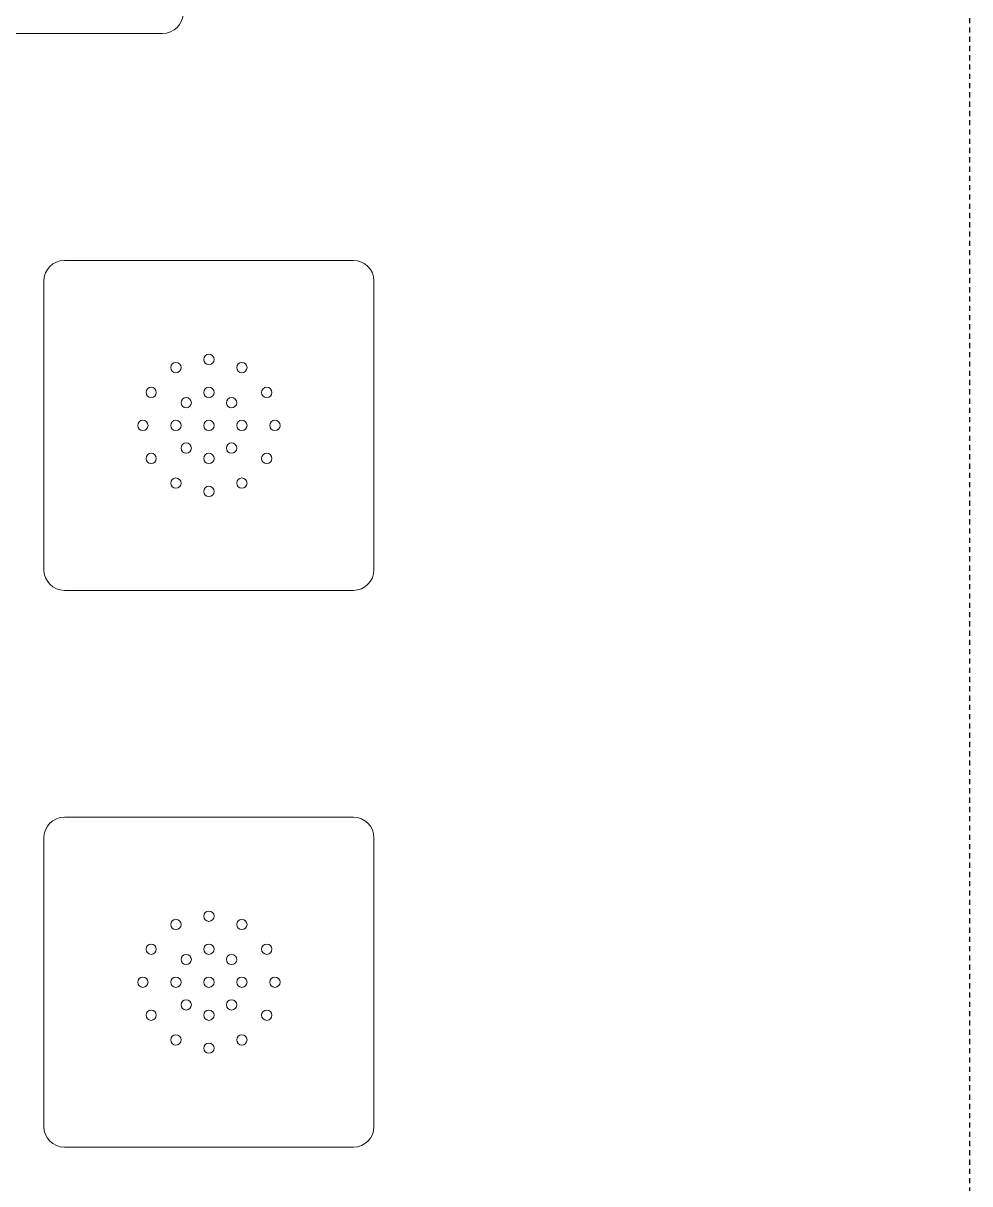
# Model space of a CAD drawing. Header units: inches. Extents: x 300 to 400, y -177 to 73.
# Drawn here: x 377.31 to 400.24, y -49.66 to -21.52 of the extents above; entities that cross this region are included whole.
import ezdxf

# ---------------------------------------------------------------- set-up
doc = ezdxf.new("R2010")
doc.units = ezdxf.units.IN
doc.header["$MEASUREMENT"] = 0
doc.linetypes.add('HIDDEN2', pattern=[0.1875, 0.125, -0.0625])
doc.layers.add('ScoreBone', color=5, linetype='Continuous')

msp = doc.modelspace()

# ---------------------------------------------------------------- linework, layer by layer
at = {"layer": 'ScoreBone', "color": 0, "linetype": 'HIDDEN2'}
msp.add_lwpolyline([(400.244, 73.232), (300.244, 73.232), (300.244, -176.768), (400.244, -176.768)], close=True, dxfattribs=at)
at = {"layer": 'ScoreBone', "lineweight": 5}
for points in [[(381.182, -21.268), (381.182, -21.543), (380.958, -21.768), (380.682, -21.768)], [(380.682, -21.768), (380.682, -21.768), (364.182, -21.768), (364.182, -21.768)], [(377.807, -27.768), (377.807, -27.492), (378.03, -27.268), (378.307, -27.268)], [(378.307, -27.268), (378.307, -27.268), (385.307, -27.268), (385.307, -27.268)], [(385.307, -27.268), (385.583, -27.268), (385.807, -27.492), (385.807, -27.768)], [(377.807, -34.768), (377.807, -34.768), (377.807, -27.768), (377.807, -27.768)], [(385.807, -27.768), (385.807, -27.768), (385.807, -34.768), (385.807, -34.768)], [(378.307, -35.268), (378.03, -35.268), (377.807, -35.044), (377.807, -34.768)], [(385.807, -34.768), (385.807, -35.044), (385.583, -35.268), (385.307, -35.268)], [(385.307, -35.268), (385.307, -35.268), (378.307, -35.268), (378.307, -35.268)], [(377.807, -41.268), (377.807, -40.992), (378.03, -40.768), (378.307, -40.768)], [(378.307, -40.768), (378.307, -40.768), (385.307, -40.768), (385.307, -40.768)], [(385.307, -40.768), (385.583, -40.768), (385.807, -40.992), (385.807, -41.268)], [(377.807, -48.268), (377.807, -48.268), (377.807, -41.268), (377.807, -41.268)], [(385.807, -41.268), (385.807, -41.268), (385.807, -48.268), (385.807, -48.268)], [(378.307, -48.768), (378.03, -48.768), (377.807, -48.544), (377.807, -48.268)], [(385.807, -48.268), (385.807, -48.544), (385.583, -48.768), (385.307, -48.768)], [(385.307, -48.768), (385.307, -48.768), (378.307, -48.768), (378.307, -48.768)]]:
    msp.add_open_spline(points, degree=3, dxfattribs=at)
for points in [[(381.932, -29.668), (381.932, -29.737), (381.876, -29.793), (381.807, -29.793), (381.737, -29.793), (381.682, -29.737), (381.682, -29.668), (381.682, -29.599), (381.737, -29.543), (381.807, -29.543), (381.876, -29.543), (381.932, -29.599), (381.932, -29.668)], [(381.132, -29.868), (381.132, -29.937), (381.076, -29.993), (381.007, -29.993), (380.938, -29.993), (380.882, -29.937), (380.882, -29.868), (380.882, -29.799), (380.938, -29.743), (381.007, -29.743), (381.076, -29.743), (381.132, -29.799), (381.132, -29.868)], [(382.731, -29.868), (382.731, -29.937), (382.676, -29.993), (382.606, -29.993), (382.538, -29.993), (382.481, -29.937), (382.481, -29.868), (382.481, -29.799), (382.538, -29.743), (382.606, -29.743), (382.676, -29.743), (382.731, -29.799), (382.731, -29.868)], [(380.532, -30.468), (380.532, -30.537), (380.476, -30.593), (380.407, -30.593), (380.338, -30.593), (380.282, -30.537), (380.282, -30.468), (380.282, -30.399), (380.338, -30.343), (380.407, -30.343), (380.476, -30.343), (380.532, -30.399), (380.532, -30.468)], [(381.932, -30.468), (381.932, -30.537), (381.876, -30.593), (381.807, -30.593), (381.737, -30.593), (381.682, -30.537), (381.682, -30.468), (381.682, -30.399), (381.737, -30.343), (381.807, -30.343), (381.876, -30.343), (381.932, -30.399), (381.932, -30.468)], [(383.332, -30.468), (383.332, -30.537), (383.275, -30.593), (383.207, -30.593), (383.138, -30.593), (383.082, -30.537), (383.082, -30.468), (383.082, -30.399), (383.138, -30.343), (383.207, -30.343), (383.275, -30.343), (383.332, -30.399), (383.332, -30.468)], [(381.382, -30.718), (381.382, -30.787), (381.326, -30.843), (381.257, -30.843), (381.188, -30.843), (381.132, -30.787), (381.132, -30.718), (381.132, -30.649), (381.188, -30.593), (381.257, -30.593), (381.326, -30.593), (381.382, -30.649), (381.382, -30.718)], [(382.481, -30.718), (382.481, -30.787), (382.426, -30.843), (382.356, -30.843), (382.288, -30.843), (382.231, -30.787), (382.231, -30.718), (382.231, -30.649), (382.288, -30.593), (382.356, -30.593), (382.426, -30.593), (382.481, -30.649), (382.481, -30.718)], [(380.332, -31.268), (380.332, -31.337), (380.275, -31.393), (380.207, -31.393), (380.138, -31.393), (380.082, -31.337), (380.082, -31.268), (380.082, -31.199), (380.138, -31.143), (380.207, -31.143), (380.275, -31.143), (380.332, -31.199), (380.332, -31.268)], [(381.132, -31.268), (381.132, -31.337), (381.076, -31.393), (381.007, -31.393), (380.938, -31.393), (380.882, -31.337), (380.882, -31.268), (380.882, -31.199), (380.938, -31.143), (381.007, -31.143), (381.076, -31.143), (381.132, -31.199), (381.132, -31.268)], [(381.932, -31.268), (381.932, -31.337), (381.876, -31.393), (381.807, -31.393), (381.737, -31.393), (381.682, -31.337), (381.682, -31.268), (381.682, -31.199), (381.737, -31.143), (381.807, -31.143), (381.876, -31.143), (381.932, -31.199), (381.932, -31.268)], [(382.731, -31.268), (382.731, -31.337), (382.676, -31.393), (382.606, -31.393), (382.538, -31.393), (382.481, -31.337), (382.481, -31.268), (382.481, -31.199), (382.538, -31.143), (382.606, -31.143), (382.676, -31.143), (382.731, -31.199), (382.731, -31.268)], [(383.532, -31.268), (383.532, -31.337), (383.476, -31.393), (383.407, -31.393), (383.338, -31.393), (383.282, -31.337), (383.282, -31.268), (383.282, -31.199), (383.338, -31.143), (383.407, -31.143), (383.476, -31.143), (383.532, -31.199), (383.532, -31.268)], [(381.382, -31.818), (381.382, -31.887), (381.326, -31.943), (381.257, -31.943), (381.188, -31.943), (381.132, -31.887), (381.132, -31.818), (381.132, -31.749), (381.188, -31.693), (381.257, -31.693), (381.326, -31.693), (381.382, -31.749), (381.382, -31.818)], [(382.481, -31.818), (382.481, -31.887), (382.426, -31.943), (382.356, -31.943), (382.288, -31.943), (382.231, -31.887), (382.231, -31.818), (382.231, -31.749), (382.288, -31.693), (382.356, -31.693), (382.426, -31.693), (382.481, -31.749), (382.481, -31.818)], [(380.532, -32.068), (380.532, -32.137), (380.476, -32.193), (380.407, -32.193), (380.338, -32.193), (380.282, -32.137), (380.282, -32.068), (380.282, -31.999), (380.338, -31.943), (380.407, -31.943), (380.476, -31.943), (380.532, -31.999), (380.532, -32.068)], [(381.932, -32.068), (381.932, -32.137), (381.876, -32.193), (381.807, -32.193), (381.737, -32.193), (381.682, -32.137), (381.682, -32.068), (381.682, -31.999), (381.737, -31.943), (381.807, -31.943), (381.876, -31.943), (381.932, -31.999), (381.932, -32.068)], [(383.332, -32.068), (383.332, -32.137), (383.275, -32.193), (383.207, -32.193), (383.138, -32.193), (383.082, -32.137), (383.082, -32.068), (383.082, -31.999), (383.138, -31.943), (383.207, -31.943), (383.275, -31.943), (383.332, -31.999), (383.332, -32.068)], [(381.132, -32.668), (381.132, -32.737), (381.076, -32.793), (381.007, -32.793), (380.938, -32.793), (380.882, -32.737), (380.882, -32.668), (380.882, -32.599), (380.938, -32.543), (381.007, -32.543), (381.076, -32.543), (381.132, -32.599), (381.132, -32.668)], [(382.731, -32.668), (382.731, -32.737), (382.676, -32.793), (382.606, -32.793), (382.538, -32.793), (382.481, -32.737), (382.481, -32.668), (382.481, -32.599), (382.538, -32.543), (382.606, -32.543), (382.676, -32.543), (382.731, -32.599), (382.731, -32.668)], [(381.932, -32.868), (381.932, -32.937), (381.876, -32.993), (381.807, -32.993), (381.737, -32.993), (381.682, -32.937), (381.682, -32.868), (381.682, -32.799), (381.737, -32.743), (381.807, -32.743), (381.876, -32.743), (381.932, -32.799), (381.932, -32.868)], [(381.932, -43.168), (381.932, -43.237), (381.876, -43.293), (381.807, -43.293), (381.737, -43.293), (381.682, -43.237), (381.682, -43.168), (381.682, -43.099), (381.737, -43.043), (381.807, -43.043), (381.876, -43.043), (381.932, -43.099), (381.932, -43.168)], [(381.132, -43.368), (381.132, -43.437), (381.076, -43.493), (381.007, -43.493), (380.938, -43.493), (380.882, -43.437), (380.882, -43.368), (380.882, -43.299), (380.938, -43.243), (381.007, -43.243), (381.076, -43.243), (381.132, -43.299), (381.132, -43.368)], [(382.731, -43.368), (382.731, -43.437), (382.676, -43.493), (382.606, -43.493), (382.538, -43.493), (382.481, -43.437), (382.481, -43.368), (382.481, -43.299), (382.538, -43.243), (382.606, -43.243), (382.676, -43.243), (382.731, -43.299), (382.731, -43.368)], [(380.532, -43.968), (380.532, -44.037), (380.476, -44.093), (380.407, -44.093), (380.338, -44.093), (380.282, -44.037), (380.282, -43.968), (380.282, -43.899), (380.338, -43.843), (380.407, -43.843), (380.476, -43.843), (380.532, -43.899), (380.532, -43.968)], [(381.932, -43.968), (381.932, -44.037), (381.876, -44.093), (381.807, -44.093), (381.737, -44.093), (381.682, -44.037), (381.682, -43.968), (381.682, -43.899), (381.737, -43.843), (381.807, -43.843), (381.876, -43.843), (381.932, -43.899), (381.932, -43.968)], [(383.332, -43.968), (383.332, -44.037), (383.275, -44.093), (383.207, -44.093), (383.138, -44.093), (383.082, -44.037), (383.082, -43.968), (383.082, -43.899), (383.138, -43.843), (383.207, -43.843), (383.275, -43.843), (383.332, -43.899), (383.332, -43.968)], [(381.382, -44.218), (381.382, -44.287), (381.326, -44.343), (381.257, -44.343), (381.188, -44.343), (381.132, -44.287), (381.132, -44.218), (381.132, -44.149), (381.188, -44.093), (381.257, -44.093), (381.326, -44.093), (381.382, -44.149), (381.382, -44.218)], [(382.481, -44.218), (382.481, -44.287), (382.426, -44.343), (382.356, -44.343), (382.288, -44.343), (382.231, -44.287), (382.231, -44.218), (382.231, -44.149), (382.288, -44.093), (382.356, -44.093), (382.426, -44.093), (382.481, -44.149), (382.481, -44.218)], [(380.332, -44.768), (380.332, -44.837), (380.275, -44.893), (380.207, -44.893), (380.138, -44.893), (380.082, -44.837), (380.082, -44.768), (380.082, -44.699), (380.138, -44.643), (380.207, -44.643), (380.275, -44.643), (380.332, -44.699), (380.332, -44.768)], [(381.132, -44.768), (381.132, -44.837), (381.076, -44.893), (381.007, -44.893), (380.938, -44.893), (380.882, -44.837), (380.882, -44.768), (380.882, -44.699), (380.938, -44.643), (381.007, -44.643), (381.076, -44.643), (381.132, -44.699), (381.132, -44.768)], [(381.932, -44.768), (381.932, -44.837), (381.876, -44.893), (381.807, -44.893), (381.737, -44.893), (381.682, -44.837), (381.682, -44.768), (381.682, -44.699), (381.737, -44.643), (381.807, -44.643), (381.876, -44.643), (381.932, -44.699), (381.932, -44.768)], [(382.731, -44.768), (382.731, -44.837), (382.676, -44.893), (382.606, -44.893), (382.538, -44.893), (382.481, -44.837), (382.481, -44.768), (382.481, -44.699), (382.538, -44.643), (382.606, -44.643), (382.676, -44.643), (382.731, -44.699), (382.731, -44.768)], [(383.532, -44.768), (383.532, -44.837), (383.476, -44.893), (383.407, -44.893), (383.338, -44.893), (383.282, -44.837), (383.282, -44.768), (383.282, -44.699), (383.338, -44.643), (383.407, -44.643), (383.476, -44.643), (383.532, -44.699), (383.532, -44.768)], [(381.382, -45.318), (381.382, -45.387), (381.326, -45.443), (381.257, -45.443), (381.188, -45.443), (381.132, -45.387), (381.132, -45.318), (381.132, -45.249), (381.188, -45.193), (381.257, -45.193), (381.326, -45.193), (381.382, -45.249), (381.382, -45.318)], [(382.481, -45.318), (382.481, -45.387), (382.426, -45.443), (382.356, -45.443), (382.288, -45.443), (382.231, -45.387), (382.231, -45.318), (382.231, -45.249), (382.288, -45.193), (382.356, -45.193), (382.426, -45.193), (382.481, -45.249), (382.481, -45.318)], [(380.532, -45.568), (380.532, -45.637), (380.476, -45.693), (380.407, -45.693), (380.338, -45.693), (380.282, -45.637), (380.282, -45.568), (380.282, -45.499), (380.338, -45.443), (380.407, -45.443), (380.476, -45.443), (380.532, -45.499), (380.532, -45.568)], [(381.932, -45.568), (381.932, -45.637), (381.876, -45.693), (381.807, -45.693), (381.737, -45.693), (381.682, -45.637), (381.682, -45.568), (381.682, -45.499), (381.737, -45.443), (381.807, -45.443), (381.876, -45.443), (381.932, -45.499), (381.932, -45.568)], [(383.332, -45.568), (383.332, -45.637), (383.275, -45.693), (383.207, -45.693), (383.138, -45.693), (383.082, -45.637), (383.082, -45.568), (383.082, -45.499), (383.138, -45.443), (383.207, -45.443), (383.275, -45.443), (383.332, -45.499), (383.332, -45.568)], [(381.132, -46.168), (381.132, -46.237), (381.076, -46.293), (381.007, -46.293), (380.938, -46.293), (380.882, -46.237), (380.882, -46.168), (380.882, -46.099), (380.938, -46.043), (381.007, -46.043), (381.076, -46.043), (381.132, -46.099), (381.132, -46.168)], [(382.731, -46.168), (382.731, -46.237), (382.676, -46.293), (382.606, -46.293), (382.538, -46.293), (382.481, -46.237), (382.481, -46.168), (382.481, -46.099), (382.538, -46.043), (382.606, -46.043), (382.676, -46.043), (382.731, -46.099), (382.731, -46.168)], [(381.932, -46.368), (381.932, -46.437), (381.876, -46.493), (381.807, -46.493), (381.737, -46.493), (381.682, -46.437), (381.682, -46.368), (381.682, -46.299), (381.737, -46.243), (381.807, -46.243), (381.876, -46.243), (381.932, -46.299), (381.932, -46.368)]]:
    msp.add_open_spline(points, degree=3, knots=[0, 0, 0, 0, 1, 1, 1, 2, 2, 2, 3, 3, 3, 4, 4, 4, 4], dxfattribs=at)

doc.saveas('drawing.dxf')
